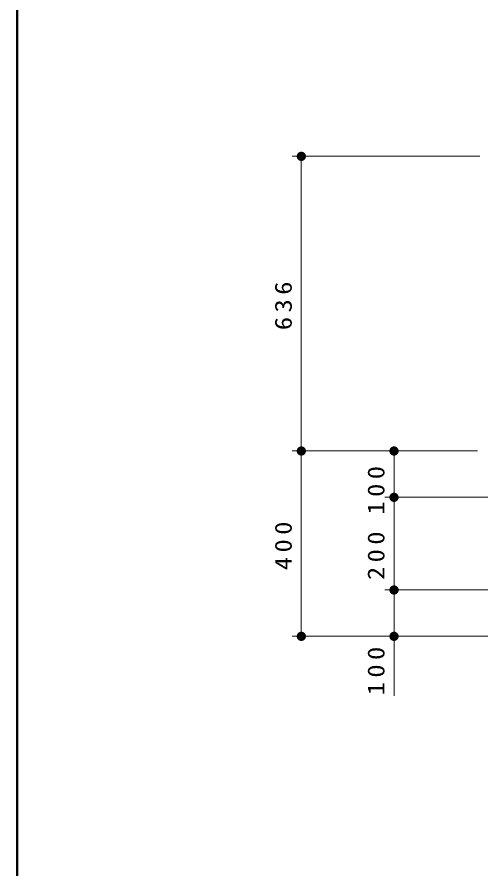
# Model space of a CAD drawing. Units: millimetres on the paper, scale 1:20. Extents: x -365 to 5, y 0 to 257.
# Drawn here: x -365 to -315, y 66.2 to 158.2 of the extents above; entities that cross this region are included whole.
import ezdxf

# ---------------------------------------------------------------- set-up
doc = ezdxf.new("R2010")
doc.units = ezdxf.units.MM
doc.layers.add('1_20', color=7, linetype='Continuous', lineweight=25)
doc.layers.add('NAKAMURA図枠', color=7, linetype='Continuous', lineweight=13)
doc.styles.add('ＭＳ ゴシック', font='')
doc.styles.get('ＭＳ ゴシック').set_extended_font_data('MS Gothic')

# ---------------------------------------------------------------- blocks, each defined once
blk = doc.blocks.new('filled_dot')
at = {"color": 0, "linetype": 'Continuous', "lineweight": -2, "const_width": 1.25}
blk.add_lwpolyline([(-0.625, 0, 1), (0.625, 0, 1)], format="xyb", close=True, dxfattribs=at)

msp = doc.modelspace()

# ---------------------------------------------------------------- linework, layer by layer
at = {"layer": '1_20', "lineweight": 13}
for p, q in [((-315.086, 143.153), (-335.336, 143.153)), ((-334.336, 111.353), (-334.336, 143.153)), ((-315.336, 111.353), (-335.336, 111.353)), ((-334.336, 91.353), (-334.336, 111.353)), ((-324.336, 106.353), (-324.336, 111.353)), ((-306.586, 106.353), (-325.336, 106.353)), ((-306.086, 106.353), (-325.336, 106.353)), ((-324.336, 96.353), (-324.336, 106.353)), ((-309.086, 96.353), (-325.336, 96.353)), ((-324.336, 84.93), (-324.336, 96.353)), ((-309.086, 91.353), (-335.336, 91.353))]:
    msp.add_line(p, q, dxfattribs=at)
at = {"layer": 'NAKAMURA図枠', "lineweight": 50}
msp.add_line((-365, 257), (-365, 0), dxfattribs=at)

# ---------------------------------------------------------------- block references
at = {"layer": '1_20', "lineweight": 13, "xscale": 0.4, "yscale": 0.4}
for p, rotation in [((-334.336, 143.153), 270), ((-334.336, 111.353), 270), ((-334.336, 111.353), 90), ((-324.336, 111.353), 270), ((-324.336, 106.353), 270), ((-324.336, 106.353), 90), ((-324.336, 96.353), 270), ((-324.336, 96.353), 90), ((-334.336, 91.353), 90), ((-324.336, 91.353), 90)]:
    msp.add_blockref('filled_dot', p, dxfattribs=dict(at, rotation=rotation))

# ---------------------------------------------------------------- texts
at = {"layer": '1_20', "char_height": 1.833, "attachment_point": 8, "rotation": 90, "style": 'ＭＳ ゴシック'}
for s, insert in [('\\T1.33;\\W1.15;636', (-335.336, 127.253)), ('\\T1.33;\\W1.15;100', (-325.336, 107.35)), ('\\T1.33;\\W1.15;400', (-335.336, 101.353)), ('\\T1.33;\\W1.15;200', (-325.336, 100.283)), ('\\T1.33;\\W1.15;100', (-325.336, 87.846))]:
    msp.add_mtext(s, dxfattribs=dict(at, insert=insert))

doc.saveas('drawing.dxf')
